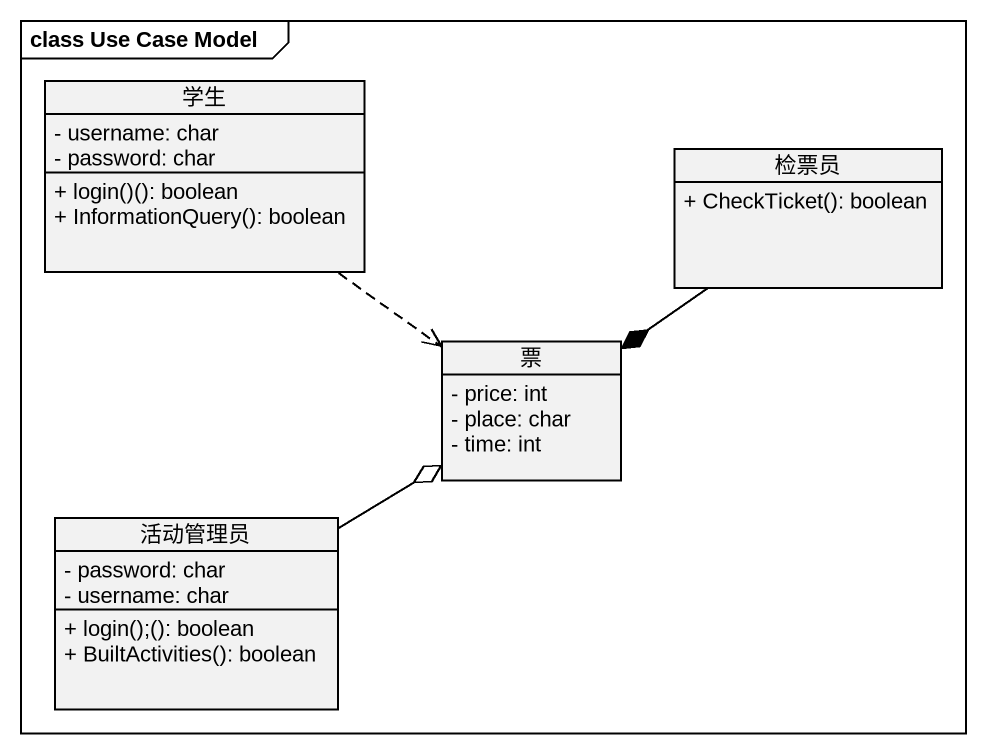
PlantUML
@startuml
mainframe class Use Case Model
hide circle
hide empty members
skinparam classAttributeIconSize 0
class 学生 {
  - username: char
  - password: char
  + login()(): boolean
  + InformationQuery(): boolean
}
class 检票员 {
  + CheckTicket(): boolean
}
class 票 {
  - price: int
  - place: char
  - time: int
}
class 活动管理员 {
  - password: char
  - username: char
  + login();(): boolean
  + BuiltActivities(): boolean
}
学生 ..> 票
检票员 --* 票
活动管理员 -up-o 票
@enduml
